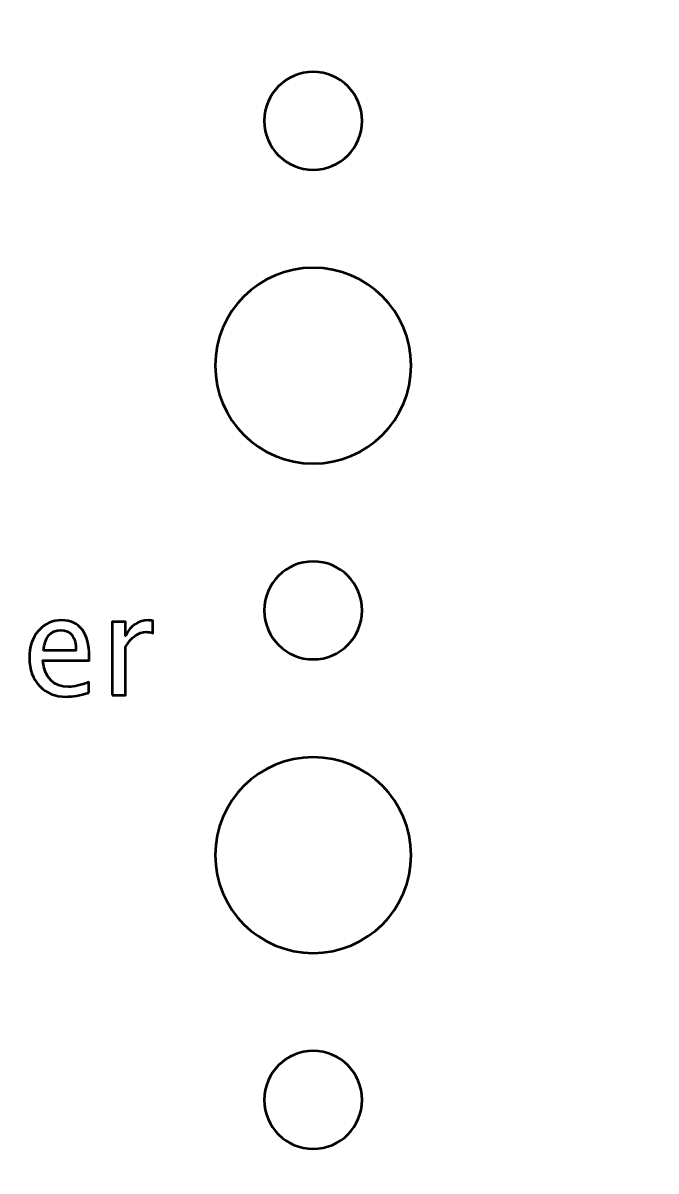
# Model space of a CAD drawing. Header units: centimetres. Extents: x -23 to 23, y -25.2 to 25.2.
# Drawn here: x -13.639 to -11.7, y -21.968 to -18.45 of the extents above; entities that cross this region are included whole.
import ezdxf

# ---------------------------------------------------------------- set-up
doc = ezdxf.new("R2010")
doc.units = ezdxf.units.CM
doc.header["$MEASUREMENT"] = 0
doc.layers.add('Layer 1', color=7, linetype='Continuous')

msp = doc.modelspace()

# ---------------------------------------------------------------- linework, layer by layer
at = {"layer": 'Layer 1', "lineweight": 53}
for points, knots in [([(-23, -24.75), (-23, -24.75), (-23, 24.75), (-23, 24.75), (-23, 24.75), (-23, 25.02614), (-22.77614, 25.25), (-22.5, 25.25), (-22.5, 25.25), (-22.5, 25.25), (22.5, 25.25), (22.5, 25.25), (22.5, 25.25), (22.77614, 25.25), (23, 25.02614), (23, 24.75), (23, 24.75), (23, 24.75), (23, -24.75), (23, -24.75), (23, -24.75), (23, -25.02614), (22.77614, -25.25), (22.5, -25.25), (22.5, -25.25), (22.5, -25.25), (-22.5, -25.25), (-22.5, -25.25), (-22.5, -25.25), (-22.77614, -25.25), (-23, -25.02614), (-23, -24.75)], [0, 0, 0, 0, 0.1111111, 0.1111111, 0.1111111, 0.1111111, 0.2222222, 0.2222222, 0.2222222, 0.2222222, 0.3333333, 0.3333333, 0.3333333, 0.3333333, 0.4444444, 0.4444444, 0.4444444, 0.4444444, 0.5555556, 0.5555556, 0.5555556, 0.5555556, 0.6666667, 0.6666667, 0.6666667, 0.6666667, 0.7777778, 0.7777778, 0.7777778, 0.7777778, 1, 1, 1, 1]), ([(-12.9, -18.75), (-12.9, -18.66716), (-12.83284, -18.6), (-12.75, -18.6), (-12.75, -18.6), (-12.66716, -18.6), (-12.6, -18.66716), (-12.6, -18.75), (-12.6, -18.75), (-12.6, -18.83284), (-12.66716, -18.9), (-12.75, -18.9), (-12.75, -18.9), (-12.83284, -18.9), (-12.9, -18.83284), (-12.9, -18.75)], [0, 0, 0, 0, 0.2, 0.2, 0.2, 0.2, 0.4, 0.4, 0.4, 0.4, 0.6, 0.6, 0.6, 0.6, 1, 1, 1, 1]), ([(-13.05, -19.5), (-13.05, -19.33431), (-12.91569, -19.2), (-12.75, -19.2), (-12.75, -19.2), (-12.58431, -19.2), (-12.45, -19.33431), (-12.45, -19.5), (-12.45, -19.5), (-12.45, -19.66569), (-12.58431, -19.8), (-12.75, -19.8), (-12.75, -19.8), (-12.91569, -19.8), (-13.05, -19.66569), (-13.05, -19.5)], [0, 0, 0, 0, 0.2, 0.2, 0.2, 0.2, 0.4, 0.4, 0.4, 0.4, 0.6, 0.6, 0.6, 0.6, 1, 1, 1, 1]), ([(-12.9, -20.25), (-12.9, -20.16716), (-12.83284, -20.1), (-12.75, -20.1), (-12.75, -20.1), (-12.66716, -20.1), (-12.6, -20.16716), (-12.6, -20.25), (-12.6, -20.25), (-12.6, -20.33284), (-12.66716, -20.4), (-12.75, -20.4), (-12.75, -20.4), (-12.83284, -20.4), (-12.9, -20.33284), (-12.9, -20.25)], [0, 0, 0, 0, 0.2, 0.2, 0.2, 0.2, 0.4, 0.4, 0.4, 0.4, 0.6, 0.6, 0.6, 0.6, 1, 1, 1, 1]), ([(-13.05, -21), (-13.05, -20.83431), (-12.91569, -20.7), (-12.75, -20.7), (-12.75, -20.7), (-12.58431, -20.7), (-12.45, -20.83431), (-12.45, -21), (-12.45, -21), (-12.45, -21.16569), (-12.58431, -21.3), (-12.75, -21.3), (-12.75, -21.3), (-12.91569, -21.3), (-13.05, -21.16569), (-13.05, -21)], [0, 0, 0, 0, 0.2, 0.2, 0.2, 0.2, 0.4, 0.4, 0.4, 0.4, 0.6, 0.6, 0.6, 0.6, 1, 1, 1, 1]), ([(-12.9, -21.75), (-12.9, -21.66716), (-12.83284, -21.6), (-12.75, -21.6), (-12.75, -21.6), (-12.66716, -21.6), (-12.6, -21.66716), (-12.6, -21.75), (-12.6, -21.75), (-12.6, -21.83284), (-12.66716, -21.9), (-12.75, -21.9), (-12.75, -21.9), (-12.83284, -21.9), (-12.9, -21.83284), (-12.9, -21.75)], [0, 0, 0, 0, 0.2, 0.2, 0.2, 0.2, 0.4, 0.4, 0.4, 0.4, 0.6, 0.6, 0.6, 0.6, 1, 1, 1, 1])]:
    msp.add_open_spline(points, degree=3, knots=knots, dxfattribs=at)
at = {"layer": 'Layer 1', "color": 5, "lineweight": 53}
for points, knots in [([(-13.4367, -20.50231), (-13.46401, -20.5105), (-13.48736, -20.51459), (-13.50684, -20.51459), (-13.50684, -20.51459), (-13.54007, -20.51459), (-13.56709, -20.50358), (-13.5879, -20.48164), (-13.5879, -20.48164), (-13.60872, -20.4597), (-13.61916, -20.43126), (-13.61916, -20.39627), (-13.61916, -20.39627), (-13.61916, -20.36233), (-13.60999, -20.33446), (-13.59157, -20.31266), (-13.59157, -20.31266), (-13.57316, -20.29093), (-13.54959, -20.28007), (-13.52088, -20.28007), (-13.52088, -20.28007), (-13.49371, -20.28007), (-13.47269, -20.28973), (-13.45787, -20.30906), (-13.45787, -20.30906), (-13.44305, -20.3284), (-13.43565, -20.35577), (-13.43565, -20.39126), (-13.43565, -20.39126), (-13.43565, -20.39126), (-13.43586, -20.40368), (-13.43586, -20.40368), (-13.43586, -20.40368), (-13.43586, -20.40368), (-13.57767, -20.40368), (-13.57767, -20.40368), (-13.57767, -20.40368), (-13.57175, -20.4573), (-13.54557, -20.48411), (-13.49922, -20.48411), (-13.49922, -20.48411), (-13.48221, -20.48411), (-13.4614, -20.47931), (-13.4367, -20.46972), (-13.4367, -20.46972), (-13.4367, -20.46972), (-13.4367, -20.50231), (-13.4367, -20.50231)], [0, 0, 0, 0, 0.0769231, 0.0769231, 0.0769231, 0.0769231, 0.1538462, 0.1538462, 0.1538462, 0.1538462, 0.2307692, 0.2307692, 0.2307692, 0.2307692, 0.3076923, 0.3076923, 0.3076923, 0.3076923, 0.3846154, 0.3846154, 0.3846154, 0.3846154, 0.4615385, 0.4615385, 0.4615385, 0.4615385, 0.5384615, 0.5384615, 0.5384615, 0.5384615, 0.6153846, 0.6153846, 0.6153846, 0.6153846, 0.6923077, 0.6923077, 0.6923077, 0.6923077, 0.7692308, 0.7692308, 0.7692308, 0.7692308, 0.8461538, 0.8461538, 0.8461538, 0.8461538, 1, 1, 1, 1]), ([(-13.36551, -20.50951), (-13.36551, -20.50951), (-13.36551, -20.28515), (-13.36551, -20.28515), (-13.36551, -20.28515), (-13.36551, -20.28515), (-13.32487, -20.28515), (-13.32487, -20.28515), (-13.32487, -20.28515), (-13.32487, -20.28515), (-13.32487, -20.32755), (-13.32487, -20.32755), (-13.32487, -20.32755), (-13.30871, -20.29615), (-13.28529, -20.28049), (-13.25453, -20.28049), (-13.25453, -20.28049), (-13.25036, -20.28049), (-13.24599, -20.28084), (-13.24147, -20.28155), (-13.24147, -20.28155), (-13.24147, -20.28155), (-13.24147, -20.31958), (-13.24147, -20.31958), (-13.24147, -20.31958), (-13.24853, -20.31725), (-13.25474, -20.31605), (-13.2601, -20.31605), (-13.2601, -20.31605), (-13.28592, -20.31605), (-13.30751, -20.33129), (-13.32487, -20.36184), (-13.32487, -20.36184), (-13.32487, -20.36184), (-13.32487, -20.50951), (-13.32487, -20.50951), (-13.32487, -20.50951), (-13.32487, -20.50951), (-13.36551, -20.50951), (-13.36551, -20.50951)], [0, 0, 0, 0, 0.0909091, 0.0909091, 0.0909091, 0.0909091, 0.1818182, 0.1818182, 0.1818182, 0.1818182, 0.2727273, 0.2727273, 0.2727273, 0.2727273, 0.3636364, 0.3636364, 0.3636364, 0.3636364, 0.4545455, 0.4545455, 0.4545455, 0.4545455, 0.5454545, 0.5454545, 0.5454545, 0.5454545, 0.6363636, 0.6363636, 0.6363636, 0.6363636, 0.7272727, 0.7272727, 0.7272727, 0.7272727, 0.8181818, 0.8181818, 0.8181818, 0.8181818, 1, 1, 1, 1]), ([(-13.57556, -20.3732), (-13.57556, -20.3732), (-13.4765, -20.3732), (-13.4765, -20.3732), (-13.4765, -20.3732), (-13.4765, -20.33143), (-13.49209, -20.31054), (-13.52321, -20.31054), (-13.52321, -20.31054), (-13.55453, -20.31054), (-13.57196, -20.33143), (-13.57556, -20.3732)], [0, 0, 0, 0, 0.25, 0.25, 0.25, 0.25, 0.5, 0.5, 0.5, 0.5, 1, 1, 1, 1])]:
    msp.add_open_spline(points, degree=3, knots=knots, dxfattribs=at)

doc.saveas('drawing.dxf')
